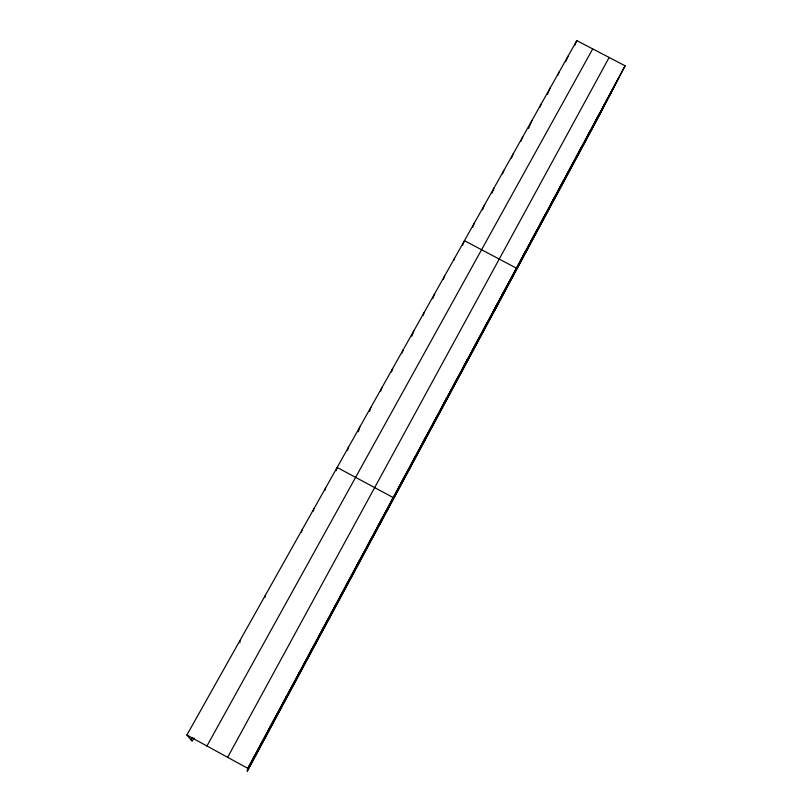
<?xml version="1.0" encoding="UTF-8"?>
<svg xmlns="http://www.w3.org/2000/svg" width="812" height="812" viewBox="0 0 812 812"><rect width="100%" height="100%" fill="white"/><g stroke="black" fill="none" stroke-linecap="round" stroke-linejoin="round"><path stroke-width="1.22" d="M265.017 597.51L265.25 595.46M625.108 65.792L247.741 768.325L247.254 771.4L595.835 122.023L625.108 65.792L576.784 40.6L186.892 735.022L192.2 741.265L194.038 737.976M301.485 532.215L301.942 530.104M313.28 511.184L313.838 508.921M324.922 490.448L325.561 488.032M336.229 470.625L337.132 467.438L393.181 497.553L379.904 524.288M347.526 450.477L348.541 447.118M358.315 431.781L359.787 427.082M260.479 745.081L260.855 743.914M369.511 411.522L370.891 407.309M380.726 391.1L381.843 387.801M391.455 371.987L392.643 368.557M402.041 353.118L403.31 349.556M411.877 336.188L413.836 330.819M422.981 315.645L424.219 312.315M432.735 298.633L434.471 294.066M443.23 279.572L444.59 276.039M273.137 721.513L273.776 719.858M453.746 260.398L454.578 258.246M462.698 245.092L464.444 240.677L516.412 268.163L493.94 311.838M472.665 227.33L474.472 222.813M482.501 209.8L484.378 205.172M491.97 193.094L494.153 187.765M502.445 173.849L503.805 170.581M511.469 158.056L513.326 153.61M285.611 698.29L286.504 696.158M520.827 141.389L522.735 136.852M528.592 128.387L532.022 120.308M539.828 107.174L541.198 103.977M547.45 94.344L550.262 87.838M557.773 75.201L559.204 71.892M565.599 61.753L568.045 56.15M574.784 45.147L576.784 40.6M297.902 675.391L299.049 672.803M310.032 652.818L311.412 649.783M321.978 630.569L323.602 627.097M333.762 608.624L335.61 604.737M345.384 586.985L347.455 582.691M356.844 565.649L359.127 560.96M368.151 544.608L370.637 539.533M379.295 523.841L381.985 518.401M401.148 483.16L404.224 476.999M411.857 463.226L415.115 456.72M422.423 443.565L425.864 436.724M432.847 424.148L436.46 416.982M443.129 404.995L446.925 397.515M453.289 386.086L457.247 378.301M463.307 367.42L467.428 359.34M473.203 348.998L477.476 340.624M482.978 330.809L487.403 322.161M492.62 312.853L497.198 303.921M502.141 295.121L506.861 285.925M521.121 259.789L526.115 250.086M530.561 242.199L535.697 232.252M539.889 224.843L545.156 214.642M549.095 207.689L554.494 197.255M558.189 190.759L563.711 180.091M567.172 174.032L572.815 163.151M576.043 157.518L581.808 146.414M584.813 141.207L590.679 129.89M593.46 125.089L599.449 113.568M602.017 109.173L608.107 97.45M610.462 93.441L616.663 81.525M247.63 769.005L618.805 77.901M247.498 769.837L610.908 93.086M247.366 770.649L603.103 108.067M227.634 757.322L609.142 57.479M206.948 745.995L592.709 48.903M190.911 739.732L192.099 737.601M186.892 735.022L247.741 768.325M239.885 640.627L239.926 642.789"/></g></svg>
